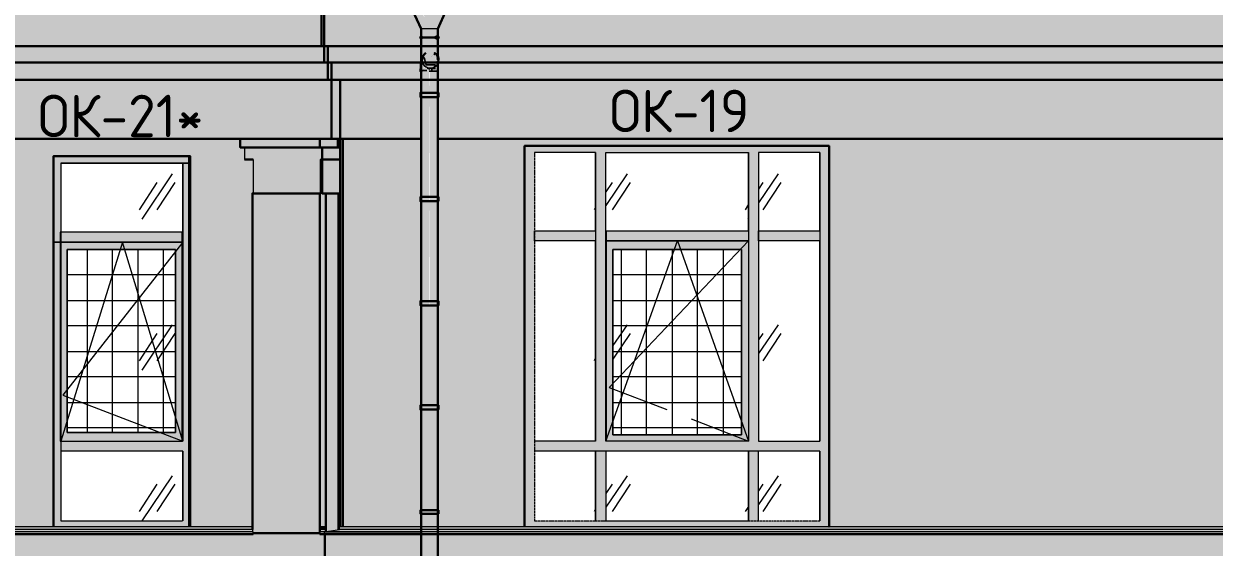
# Model space of a CAD drawing. Header units: millimetres. Extents: x -11345 to 411485, y -9810 to 73012.
# Drawn here: x 125128 to 132146, y 10755 to 13839 of the extents above; entities that cross this region are included whole.
import ezdxf

# ---------------------------------------------------------------- set-up
doc = ezdxf.new("R2010")
doc.units = ezdxf.units.MM
doc.linetypes.add('PDF_IMPORT', pattern=[1, 0.8, -0.2])
for name, color, linetype in [('PDF _Линии', 7, 'Continuous'), ('PDF _Стены внутренние', 7, 'Continuous'), ('PDF _Стены наружные', 7, 'Continuous'), ('PDF _Текст', 7, 'Continuous'), ('PDF _Узлы', 7, 'Continuous')]:
    doc.layers.add(name, color=color, linetype=linetype)
for name, color, linetype, true_color in [('PDF _Обобщенные модели', 7, 'Continuous', 0xb5bcbf), ('PDF _Ограждение', 7, 'Continuous', 0x7f7f7f), ('PDF _Окна', 7, 'Continuous', 0x383e42), ('PDF _Стены штриховка поверхности', 7, 'Continuous', 0xcacbcc)]:
    doc.layers.add(name, color=color, linetype=linetype, true_color=true_color)
doc.styles.add('PDF GOST Common', font='GOST_Common.ttf')

msp = doc.modelspace()

# ---------------------------------------------------------------- hatches: boundary and pattern name
at = {"layer": 'PDF _Линии', "transparency": 33554559}
for points in [[(127483.76365, 13758.10162), (127479.53104, 13766.56684), (127471.06583, 13770.79944), (127462.60062, 13766.56684), (127458.36801, 13758.10162), (127462.60062, 13749.63641), (127471.06583, 13745.4038), (127479.53104, 13749.63641)], [(127483.76365, 13758.10162), (127479.53104, 13766.56684), (127471.06583, 13770.79944), (127462.60062, 13766.56684), (127458.36801, 13758.10162), (127462.60062, 13749.63641), (127471.06583, 13745.4038), (127479.53104, 13749.63641)], [(127572.64838, 13758.10162), (127568.41577, 13766.56684), (127559.95056, 13770.79944), (127551.48535, 13766.56684), (127547.25274, 13758.10162), (127551.48535, 13749.63641), (127559.95056, 13745.4038), (127568.41577, 13749.63641)], [(127581.11359, 13758.10162), (127576.88098, 13766.56684), (127568.41577, 13770.79944), (127559.95056, 13766.56684), (127555.71795, 13758.10162), (127559.95056, 13749.63641), (127568.41577, 13745.4038), (127576.88098, 13749.63641)], [(127581.11359, 13758.10162), (127576.88098, 13766.56684), (127568.41577, 13770.79944), (127559.95056, 13766.56684), (127555.71795, 13758.10162), (127559.95056, 13749.63641), (127568.41577, 13745.4038), (127576.88098, 13749.63641)]]:
    msp.add_hatch(color=256, dxfattribs=at).paths.add_polyline_path(points)
at = {"layer": 'PDF _Обобщенные модели', "transparency": 33554559}
h = msp.add_hatch(color=256, dxfattribs=at)
h.paths.add_polyline_path([(127428.73977, 13940.10368), (127424.50716, 13927.40587), (127424.50716, 13918.94065), (127428.73977, 13910.47544), (127437.20498, 13885.0798), (127445.67019, 13868.14938), (127471.06583, 13808.8929), (127471.06583, 13635.35605), (127475.29844, 13639.58865), (127475.29844, 13635.35605), (127471.06583, 13631.12344), (127471.06583, 13432.19096), (127466.83322, 13432.19096), (127471.06583, 13406.79532), (127471.06583, 12818.46308), (127466.83322, 12818.46308), (127471.06583, 12793.06744), (127471.06583, 12204.7352), (127466.83322, 12204.7352), (127471.06583, 12179.33957), (127471.06583, 11591.00733), (127466.83322, 11591.00733), (127471.06583, 11565.61169), (127471.06583, 10973.04684), (127466.83322, 10973.04684), (127466.83322, 10951.88381), (127471.06583, 10951.88381), (127471.06583, 10359.31897), (127466.83322, 10359.31897), (127471.06583, 10333.92333), (127471.06583, 9745.59109), (127466.83322, 9745.59109), (127466.83322, 9720.19545), (127471.06583, 9720.19545), (127471.06583, 9131.86321), (127466.83322, 9131.86321), (127466.83322, 9106.46757), (127471.06583, 9106.46757), (127471.06583, 8518.13533), (127466.83322, 8518.13533), (127466.83322, 8492.7397), (127471.06583, 8492.7397), (127471.06583, 7904.40746), (127466.83322, 7904.40746), (127471.06583, 7879.01182), (127471.06583, 7290.67958), (127466.83322, 7290.67958), (127471.06583, 7265.28394), (127471.06583, 6676.9517), (127466.83322, 6676.9517), (127471.06583, 6651.55607), (127471.06583, 6058.99122), (127466.83322, 6058.99122), (127471.06583, 6037.82819), (127471.06583, 5445.26334), (127466.83322, 5445.26334), (127471.06583, 5419.86771), (127471.06583, 4831.53547), (127466.83322, 4831.53547), (127466.83322, 4806.13983), (127471.06583, 4806.13983), (127471.06583, 4217.80759), (127466.83322, 4217.80759), (127466.83322, 4192.41195), (127471.06583, 4192.41195), (127471.06583, 3604.07971), (127466.83322, 3604.07971), (127471.06583, 3578.68407), (127471.06583, 2990.35183), (127466.83322, 2990.35183), (127471.06583, 2964.9562), (127471.06583, 2884.53668), (127479.53104, 2884.53668), (127475.29844, 2867.60626), (127479.53104, 2867.60626), (127479.53104, 2863.37365), (127475.29844, 2863.37365), (127475.29844, 2579.78905), (127471.06583, 2579.78905), (127471.06583, 2376.62396), (127466.83322, 2376.62396), (127466.83322, 2351.22832), (127471.06583, 2351.22832), (127471.06583, 1762.89608), (127466.83322, 1762.89608), (127471.06583, 1737.50044), (127471.06583, 1144.9356), (127466.83322, 1144.9356), (127471.06583, 1119.53996), (127471.06583, 531.20772), (127466.83322, 531.20772), (127471.06583, 505.81208), (127471.06583, -82.52016), (127466.83322, -82.52016), (127471.06583, -107.91579), (127471.06583, -696.24804), (127466.83322, -696.24804), (127466.83322, -721.64367), (127471.06583, -721.64367), (127471.06583, -1309.97591), (127466.83322, -1309.97591), (127471.06583, -1335.37155), (127471.06583, -1923.70379), (127466.83322, -1923.70379), (127471.06583, -1949.09943), (127471.06583, -2537.43167), (127466.83322, -2537.43167), (127466.83322, -2562.8273), (127471.06583, -2562.8273), (127471.06583, -2765.99239), (127475.29844, -2774.45761), (127483.76365, -2787.15542), (127496.46147, -2795.62064), (127509.15928, -2799.85324), (127534.55492, -2799.85324), (127543.02013, -2795.62064), (127555.71795, -2787.15542), (127564.18316, -2774.45761), (127568.41577, -2765.99239), (127568.41577, 2579.78905), (127564.18316, 2579.78905), (127564.18316, 2863.37365), (127559.95056, 2863.37365), (127559.95056, 2884.53668), (127568.41577, 2884.53668), (127568.41577, 13605.72781), (127564.18316, 13599.3789), (127564.18316, 13601.4952), (127568.41577, 13609.96041), (127568.41577, 13618.42562), (127566.29947, 13616.30932), (127568.41577, 13622.65823), (127568.41577, 13808.8929), (127593.81141, 13868.14938), (127598.04401, 13872.38199), (127602.27662, 13885.0798), (127610.74183, 13902.01023), (127606.50922, 13902.01023), (127614.97444, 13918.94065), (127614.97444, 13961.26671), (127619.20704, 13973.96453), (127619.20704, 13978.19714), (127614.97444, 13973.96453), (127610.74183, 13961.26671), (127602.27662, 13952.8015), (127585.34619, 13918.94065), (127576.88098, 13910.47544), (127572.64838, 13902.01023), (127568.41577, 13902.01023), (127576.88098, 13910.47544), (127581.11359, 13918.94065), (127593.81141, 13940.10368), (127602.27662, 13952.8015), (127623.43965, 13990.89496), (127627.67225, 13995.12756), (127606.50922, 13995.12756), (127602.27662, 13990.89496), (127585.34619, 13952.8015), (127572.64838, 13940.10368), (127555.71795, 13918.94065), (127526.08971, 13910.47544), (127521.8571, 13906.24283), (127521.8571, 13910.47544), (127492.22886, 13918.94065), (127471.06583, 13944.33629), (127458.36801, 13957.03411), (127441.43759, 13995.12756), (127416.04195, 13995.12756), (127437.20498, 13957.03411), (127420.27456, 13982.42974), (127424.50716, 13969.73193), (127428.73977, 13957.03411)])
h.paths.add_polyline_path([(127483.76365, 13885.0798), (127475.29844, 13897.77762), (127496.46147, 13876.61459)], flags=0)
h.paths.add_polyline_path([(127538.78753, 13652.28647), (127534.55492, 13648.05387), (127530.32231, 13648.05387)], flags=0)
h.paths.add_polyline_path([(127555.71795, 13652.28647), (127547.25274, 13660.75168), (127559.95056, 13652.28647), (127562.06686, 13648.05387), (127559.95056, 13648.05387), (127559.95056, 13652.28647)], flags=0)
h.paths.add_polyline_path([(127551.48535, 13626.89084), (127555.71795, 13635.35605), (127555.71795, 13631.12344)], flags=0)
h.paths.add_polyline_path([(127483.76365, 13650.17017), (127483.76365, 13648.05387), (127482.35278, 13648.05387)], flags=0)
h.paths.add_polyline_path([(127491.17071, 13629.00714), (127492.22886, 13626.89084), (127492.22886, 13625.47997)], flags=0)
h.paths.add_polyline_path([(127564.18316, 13643.82126), (127566.29947, 13637.47235), (127564.18316, 13639.58865)], flags=0)
h.paths.add_polyline_path([(127566.29947, 13590.91368), (127564.18316, 13584.56478), (127559.95056, 13576.09956), (127555.71795, 13571.86696), (127555.71795, 13576.09956), (127559.95056, 13580.33217), (127564.18316, 13588.79738)], flags=0)
h.paths.add_polyline_path([(127483.76365, 13576.09956), (127483.76365, 13580.33217), (127487.99625, 13576.09956), (127487.99625, 13571.86696)], flags=0)
h.paths.add_polyline_path([(127509.15928, 13576.09956), (127513.39189, 13576.09956), (127521.8571, 13571.86696), (127526.08971, 13576.09956), (127530.32231, 13576.09956), (127521.8571, 13571.86696)], flags=0)
h.paths.add_polyline_path([(127496.46147, -2710.96851), (127504.92668, -2706.73591), (127509.15928, -2706.73591)], flags=0)
h.paths.add_polyline_path([(127551.48535, -2702.5033), (127534.55492, -2694.03809), (127521.8571, -2694.03809), (127521.8571, -2698.2707), (127517.6245, -2694.03809), (127517.6245, -2691.92179), (127521.8571, -2689.80548), (127534.55492, -2694.03809), (127538.78753, -2694.03809), (127547.25274, -2698.2707)], flags=0)
h.paths.add_polyline_path([(127517.6245, 13406.79532), (127521.8571, 12818.46308), (127517.6245, 12818.46308), (127521.8571, 12793.06744), (127517.6245, 12793.06744), (127521.8571, 12204.7352), (127517.6245, 12204.7352), (127521.8571, 12179.33957), (127517.6245, 12179.33957), (127517.6245, 12204.7352), (127517.6245, 12793.06744), (127517.6245, 12818.46308)], flags=0)
h.paths.add_polyline_path([(127517.6245, 13559.16914), (127521.8571, 13559.16914), (127517.6245, 13466.05181)], flags=0)
h.paths.add_polyline_path([(127547.25274, 13567.63435), (127543.02013, 13563.40174), (127534.55492, 13560.58001), (127534.55492, 13563.40174), (127538.78753, 13563.40174)], flags=0)
h.paths.add_polyline_path([(127504.92668, 13571.86696), (127509.15928, 13571.86696), (127509.15928, 13563.40174)], flags=0)
h.paths.add_polyline_path([(127492.22886, 13584.56478), (127496.46147, 13580.33217), (127500.69407, 13580.33217), (127500.69407, 13578.21587), (127492.22886, 13580.33217), (127487.99625, 13584.56478)], flags=0)
h.paths.add_polyline_path([(127547.25274, 13584.56478), (127555.71795, 13588.79738), (127547.25274, 13580.33217)], flags=0)
h.paths.add_polyline_path([(127543.02013, 13584.56478), (127547.25274, 13588.79738), (127545.13644, 13585.62293)], flags=0)
for points in [[(127572.64838, 13758.10162), (127572.64838, 13762.33423), (127568.41577, 13762.33423), (127564.18316, 13758.10162), (127568.41577, 13753.86902), (127572.64838, 13753.86902)], [(127471.06583, 13432.19096), (127471.06583, 13436.42356), (127466.83322, 13436.42356), (127462.60062, 13432.19096), (127466.83322, 13427.95835), (127471.06583, 13427.95835)], [(127471.06583, 13406.79532), (127471.06583, 13411.02793), (127466.83322, 13411.02793), (127462.60062, 13406.79532), (127466.83322, 13402.56271), (127471.06583, 13402.56271)], [(127471.06583, 12818.46308), (127471.06583, 12822.69569), (127466.83322, 12822.69569), (127462.60062, 12818.46308), (127466.83322, 12814.23047), (127471.06583, 12814.23047)], [(127471.06583, 12793.06744), (127471.06583, 12797.30005), (127466.83322, 12797.30005), (127462.60062, 12793.06744), (127466.83322, 12788.83484), (127471.06583, 12788.83484)], [(127471.06583, 12204.7352), (127471.06583, 12208.96781), (127466.83322, 12208.96781), (127462.60062, 12204.7352), (127466.83322, 12200.5026), (127471.06583, 12200.5026)], [(127471.06583, 12179.33957), (127471.06583, 12183.57217), (127466.83322, 12183.57217), (127462.60062, 12179.33957), (127466.83322, 12175.10696), (127471.06583, 12175.10696)], [(127471.06583, 11591.00733), (127471.06583, 11595.23993), (127466.83322, 11595.23993), (127462.60062, 11591.00733), (127466.83322, 11586.77472), (127471.06583, 11586.77472)], [(127471.06583, 11565.61169), (127471.06583, 11569.8443), (127466.83322, 11569.8443), (127462.60062, 11565.61169), (127466.83322, 11561.37908), (127471.06583, 11561.37908)], [(127471.06583, 10973.04684), (127471.06583, 10977.27945), (127466.83322, 10977.27945), (127462.60062, 10973.04684), (127466.83322, 10968.81424), (127471.06583, 10968.81424)], [(127471.06583, 10951.88381), (127471.06583, 10956.11642), (127466.83322, 10956.11642), (127462.60062, 10951.88381), (127466.83322, 10947.65121), (127471.06583, 10947.65121)]]:
    msp.add_hatch(color=7, dxfattribs=at).paths.add_polyline_path(points)
at = {"layer": 'PDF _Ограждение', "true_color": 0x373f43, "transparency": 33554559}
for points in [[(119581.48815, 10875.6969), (119581.48815, 10829.13824), (126480.63601, 10829.13824), (126480.63601, 10846.06866), (126476.40341, 10846.06866), (126476.40341, 10875.6969)], [(127568.41577, 10875.6969), (127568.41577, 10829.13824), (135800.83454, 10829.13824), (135800.83454, 10875.6969)]]:
    msp.add_hatch(color=149, dxfattribs=at).paths.add_polyline_path(points)
h = msp.add_hatch(color=149, dxfattribs=at)
h.paths.add_polyline_path([(126908.12923, 10846.70355), (126908.12923, 10858.76648), (126874.26838, 10858.76648), (126874.26838, 10833.37084), (126899.66401, 10833.37084), (126903.89662, 10833.37084), (126899.66401, 10829.13824), (127471.06583, 10829.13824), (127471.06583, 10875.6969), (126988.54874, 10875.6969), (126988.54874, 10858.76648)])
h.paths.add_polyline_path([(126899.66401, 10829.13824), (126899.66401, 10833.37084), (126886.9662, 10829.13824)])
at = {"layer": 'PDF _Ограждение', "transparency": 33554559}
for points in [[(126908.12923, 10875.6969), (126874.26838, 10875.6969), (126874.26838, 10858.76648), (126908.12923, 10858.76648)], [(126988.54874, 10875.6969), (126984.31613, 10875.6969), (126984.31613, 10858.76648), (126988.54874, 10858.76648)]]:
    msp.add_hatch(color=256, dxfattribs=at).paths.add_polyline_path(points)
at = {"layer": 'PDF _Окна', "transparency": 33554687}
h = msp.add_hatch(color=256, dxfattribs=at)
h.paths.add_polyline_path([(126023.51456, 12509.48284), (126023.51456, 11430.1683), (125384.39105, 11430.1683), (125384.39105, 12509.48284)])
h.paths.add_polyline_path([(126103.93408, 10875.6969), (126103.93408, 13059.72162), (125303.97153, 13059.72162), (125303.97153, 10875.6969)], flags=0)
h.paths.add_polyline_path([(126065.84062, 10909.55775), (125346.29759, 10909.55775), (125346.29759, 11320.12054), (126065.84062, 11320.12054)], flags=0)
h.paths.add_polyline_path([(126061.60802, 11379.37702), (126061.60802, 12611.06538), (125346.29759, 12611.06538), (125346.29759, 13017.39556), (126065.84062, 13017.39556), (126065.84062, 11379.37702)], flags=0)
h = msp.add_hatch(color=256, dxfattribs=at)
h.paths.add_polyline_path([(128563.07819, 12619.5306), (128563.07819, 11379.37702), (128558.84558, 11379.37702), (128558.84558, 13080.88466), (129401.13419, 13080.88466), (129401.13419, 12619.5306)])
h.paths.add_polyline_path([(128499.5891, 10909.55775), (128139.81759, 10909.55775), (128139.81759, 11320.12054), (128499.5891, 11320.12054)], flags=0)
h.paths.add_polyline_path([(128558.84558, 10909.55775), (128558.84558, 11320.12054), (129401.13419, 11320.12054), (129401.13419, 10909.55775)], flags=0)
h.paths.add_polyline_path([(129875.18607, 10875.6969), (129875.18607, 13118.97811), (128080.5611, 13118.97811), (128080.5611, 13080.88466), (128084.79371, 11379.37702), (128084.79371, 10875.6969)], flags=0)
h.paths.add_polyline_path([(128499.5891, 12560.27411), (128499.5891, 11379.37702), (128139.81759, 11379.37702), (128139.81759, 12560.27411)], flags=0)
h.paths.add_polyline_path([(129820.16219, 12560.27411), (129820.16219, 11379.37702), (129460.39067, 11379.37702), (129460.39067, 12560.27411)], flags=0)
h.paths.add_polyline_path([(129460.39067, 10909.55775), (129460.39067, 11320.12054), (129820.16219, 11320.12054), (129820.16219, 10909.55775)], flags=0)
h.paths.add_polyline_path([(128499.5891, 12619.5306), (128139.81759, 12619.5306), (128139.81759, 13080.88466), (128499.5891, 13080.88466)], flags=0)
h.paths.add_polyline_path([(128601.17165, 11417.47048), (128601.17165, 12509.48284), (129358.80813, 12509.48284), (129358.80813, 11417.47048)], flags=0)
h.paths.add_polyline_path([(129820.16219, 12619.5306), (129460.39067, 12619.5306), (129460.39067, 13080.88466), (129820.16219, 13080.88466)], flags=0)
at = {"layer": 'PDF _Стены наружные', "true_color": 0xe2e2e2, "transparency": 33554687}
for points in [[(126980.08353, 13161.30417), (126975.85092, 13161.30417), (126975.85092, 13110.5129), (126980.08353, 13110.5129)], [(126992.78135, 13110.5129), (126988.54874, 13110.5129), (126988.54874, 12839.62611), (126992.78135, 12839.62611)]]:
    msp.add_hatch(color=254, dxfattribs=at).paths.add_polyline_path(points)
at = {"layer": 'PDF _Стены штриховка поверхности', "true_color": 0xfbfbf4, "transparency": 33554687}
h = msp.add_hatch(color=7, dxfattribs=at)
h.paths.add_polyline_path([(126891.1988, 2893.00189), (126988.54874, 2909.93232), (126992.78135, 9402.75), (126992.78135, 2926.86274), (127471.06583, 2926.86274), (127471.06583, 10829.13824), (126874.26838, 10829.13824), (126874.26838, 10875.6969), (126908.12923, 10875.6969), (126908.12923, 10846.06866), (126980.08353, 10858.76648), (126980.08353, 12839.62611), (126984.31613, 12839.62611), (126984.31613, 10875.6969), (127471.06583, 10875.6969), (127471.06583, 13554.93653), (127466.83322, 13563.40174), (127471.06583, 13601.4952), (127471.06583, 13808.8929), (127424.50716, 13910.47544), (119644.97725, 13910.47544), (119636.51203, 13885.0798), (119628.04682, 13872.38199), (119628.04682, 13863.91677), (119577.25555, 13758.10162), (119577.25555, 13707.31035), (119581.48815, 13707.31035), (119581.48815, 10875.6969), (119759.25761, 10875.6969), (119759.25761, 13059.72162), (120563.45276, 13059.72162), (120563.45276, 10875.6969), (121570.813, 10875.6969), (121570.813, 13059.72162), (122379.24075, 13059.72162), (122379.24075, 10875.6969), (123420.46184, 10875.6969), (123420.46184, 13059.72162), (124228.8896, 13059.72162), (124228.8896, 10875.6969), (125303.97153, 10875.6969), (125303.97153, 13059.72162), (126108.16668, 13059.72162), (126108.16668, 10875.6969), (126476.40341, 10875.6969), (126476.40341, 10846.06866), (126480.63601, 10846.06866), (126480.63601, 10829.13824), (119581.48815, 10829.13824), (119581.48815, 2926.86274), (119776.18803, 2926.86274), (119776.18803, 5127.81789), (119729.62937, 5127.81789), (119729.62937, 10029.17569), (120554.98755, 10029.17569), (120554.98755, 5127.81789), (120576.15058, 5127.81789), (120576.15058, 2926.86274), (121579.27821, 2926.86274), (121579.27821, 5127.81789), (121575.0456, 5127.81789), (121575.0456, 10029.17569), (122370.77554, 10029.17569), (122370.77554, 9161.49145), (122375.00815, 9161.49145), (122375.00815, 5127.81789), (122379.24075, 5127.81789), (122379.24075, 2926.86274), (123428.92705, 2926.86274), (123428.92705, 5127.81789), (123433.15966, 5127.81789), (123433.15966, 10029.17569), (124250.05263, 10029.17569), (124250.05263, 5127.81789), (124228.8896, 5127.81789), (124228.8896, 2926.86274), (125265.87808, 2926.86274), (125265.87808, 5127.81789), (125261.64547, 5132.05049), (125261.64547, 10029.17569), (126078.53844, 10029.17569), (126078.53844, 5127.81789), (126065.84062, 5127.81789), (126065.84062, 2926.86274), (126429.84474, 2926.86274), (126429.84474, 2893.00189)])
h.paths.add_polyline_path([(126988.54874, 12839.62611), (126988.54874, 13110.5129), (126992.78135, 13110.5129), (126992.78135, 12839.62611)], flags=0)
h.paths.add_polyline_path([(126975.85092, 13110.5129), (126975.85092, 13161.30417), (126980.08353, 13161.30417), (126980.08353, 13110.5129)], flags=0)
msp.add_hatch(color=7, dxfattribs=at).paths.add_polyline_path([(127568.41577, 13808.8929), (127568.41577, 10875.6969), (128080.5611, 10875.6969), (128080.5611, 13118.97811), (129875.18607, 13118.97811), (129875.18607, 10875.6969), (132816.84727, 10875.6969), (132816.84727, 13148.60635), (133621.04242, 13148.60635), (133621.04242, 10875.6969), (134666.49611, 10875.6969), (134666.49611, 13148.60635), (135470.69126, 13148.60635), (135470.69126, 10875.6969), (135800.83454, 10875.6969), (135800.83454, 13626.89084), (135805.06714, 13686.14732), (135805.06714, 13830.05593), (135771.20629, 13902.01023), (135766.97369, 13910.47544), (127614.97444, 13910.47544), (127610.74183, 13902.01023), (127576.88098, 13830.05593)])
h = msp.add_hatch(color=7, dxfattribs=at)
h.paths.add_polyline_path([(133599.87939, 6918.21025), (132778.75382, 6918.21025), (132778.75382, 9169.95667), (133599.87939, 9169.95667)])
h.paths.add_polyline_path([(134645.33308, 6918.21025), (134645.33308, 9169.95667), (135457.99345, 9169.95667), (135453.76084, 6918.21025)], flags=0)
h.paths.add_polyline_path([(131750.23055, 6918.21025), (130950.268, 6918.21025), (130950.268, 9178.42188), (131750.23055, 9178.42188)], flags=0)
h.paths.add_polyline_path([(135800.83454, 2926.86274), (135800.83454, 10829.13824), (127568.41577, 10829.13824), (127568.41577, 2926.86274), (128173.67843, 2926.86274), (128173.67843, 5140.51571), (129887.88388, 5140.51571), (129887.88388, 2926.86274), (130954.50061, 2926.86274), (130954.50061, 5140.51571), (131754.46315, 5140.51571), (131754.46315, 2926.86274), (132808.38206, 2926.86274), (132808.38206, 5140.51571), (133608.3446, 5140.51571), (133608.3446, 2926.86274), (134653.7983, 2926.86274), (134653.7983, 5140.51571), (135453.76084, 5140.51571), (135453.76084, 2926.86274)], flags=0)
h.paths.add_polyline_path([(129887.88388, 6918.21025), (128097.49153, 6918.21025), (128097.49153, 9178.42188), (129887.88388, 9178.42188)], flags=0)

# ---------------------------------------------------------------- linework, layer by layer
at = {"layer": 'PDF _Линии', "lineweight": 30}
for points in [[(127441.43759, 13995.12756), (127416.04195, 13995.12756), (127424.50716, 13965.49932), (127428.73977, 13940.10368), (127424.50716, 13923.17326), (127420.27456, 13918.94065), (127471.06583, 13808.8929), (127471.06583, 13758.10162), (127479.53104, 13758.10162), (127483.76365, 13758.10162), (127496.46147, 13758.10162), (127500.69407, 13758.10162), (127521.8571, 13758.10162), (127538.78753, 13758.10162), (127543.02013, 13758.10162), (127559.95056, 13758.10162), (127568.41577, 13758.10162), (127568.41577, 13808.8929), (127619.20704, 13918.94065), (127614.97444, 13927.40587), (127614.97444, 13944.33629), (127614.97444, 13969.73193), (127627.67225, 13995.12756), (127606.50922, 13995.12756)], [(119585.72076, 13940.10368), (119636.51203, 13940.10368), (119628.04682, 13914.70805), (119623.81421, 13889.31241), (119628.04682, 13872.38199), (119628.04682, 13868.14938), (119581.48815, 13758.10162), (119581.48815, 13707.31035), (119577.25555, 13707.31035), (126899.66401, 13707.31035), (126899.66401, 13609.96041)], [(126882.73359, 13707.31035), (126882.73359, 13910.47544)], [(126899.66401, 13910.47544), (126899.66401, 13707.31035)], [(127471.06583, -2550.12948), (127471.06583, 13419.49314), (127471.06583, 13466.05181), (127471.06583, 13474.51702), (127471.06583, 13478.74962), (127471.06583, 13482.98223), (127471.06583, 13491.44744), (127471.06583, 13495.68005), (127471.06583, 13504.14526), (127471.06583, 13508.37787), (127471.06583, 13512.61047), (127471.06583, 13521.07568), (127471.06583, 13525.30829), (127471.06583, 13529.5409), (127471.06583, 13533.7735), (127471.06583, 13542.23871), (127471.06583, 13546.47132), (127471.06583, 13550.70393), (127471.06583, 13554.93653), (127471.06583, 13559.16914), (127471.06583, 13563.40174), (127471.06583, 13567.63435), (127471.06583, 13571.86696), (127471.06583, 13576.09956), (127471.06583, 13580.33217), (127471.06583, 13584.56478), (127471.06583, 13588.79738), (127471.06583, 13593.02999), (127471.06583, 13597.26259), (127471.06583, 13601.4952), (127471.06583, 13605.72781), (127471.06583, 13609.96041), (127471.06583, 13622.65823), (127466.83322, 13559.16914), (127471.06583, 13571.86696), (127471.06583, 13576.09956), (127471.06583, 13580.33217), (127471.06583, 13584.56478), (127471.06583, 13588.79738), (127471.06583, 13593.02999), (127471.06583, 13597.26259), (127471.06583, 13601.4952), (127471.06583, 13605.72781), (127471.06583, 13609.96041), (127471.06583, 13614.19302), (127471.06583, 13618.42562), (127471.06583, 13622.65823), (127471.06583, 13626.89084), (127471.06583, 13631.12344), (127471.06583, 13639.58865), (127471.06583, 13643.82126), (127471.06583, 13648.05387), (127471.06583, 13652.28647), (127471.06583, 13660.75168), (127471.06583, 13664.98429), (127471.06583, 13669.2169), (127471.06583, 13677.68211), (127471.06583, 13681.91471), (127471.06583, 13690.37993), (127471.06583, 13694.61253), (127471.06583, 13698.84514), (127471.06583, 13707.31035), (127471.06583, 13711.54296), (127471.06583, 13715.77556), (127471.06583, 13758.10162)], [(127568.41577, 13626.89084), (127568.41577, 13631.12344), (127568.41577, 13639.58865), (127568.41577, 13643.82126), (127568.41577, 13648.05387), (127568.41577, 13652.28647), (127568.41577, 13660.75168), (127568.41577, 13664.98429), (127568.41577, 13669.2169), (127568.41577, 13677.68211), (127568.41577, 13681.91471), (127568.41577, 13686.14732), (127568.41577, 13694.61253), (127568.41577, 13698.84514), (127568.41577, 13707.31035), (127568.41577, 13711.54296), (127568.41577, 13715.77556), (127568.41577, 13758.10162)], [(126920.82704, 13707.31035), (126920.82704, 13609.96041)], [(127568.41577, 13554.93653), (127568.41577, 13618.42562), (127568.41577, 13605.72781), (127568.41577, 13601.4952), (127568.41577, 13597.26259), (127568.41577, 13593.02999), (127568.41577, 13588.79738), (127568.41577, 13584.56478), (127568.41577, 13580.33217), (127568.41577, 13576.09956), (127568.41577, 13571.86696), (127568.41577, 13567.63435), (127568.41577, 13563.40174), (127568.41577, 13559.16914), (127568.41577, 13554.93653), (127568.41577, 13550.70393), (127568.41577, 13546.47132), (127568.41577, 13542.23871), (127568.41577, 13533.7735), (127568.41577, 13529.5409), (127568.41577, 13525.30829), (127568.41577, 13521.07568), (127568.41577, 13512.61047), (127568.41577, 13508.37787), (127568.41577, 13504.14526), (127568.41577, 13495.68005), (127568.41577, 13491.44744), (127568.41577, 13482.98223), (127568.41577, 13478.74962), (127568.41577, 13474.51702), (127568.41577, 13466.05181), (127568.41577, 13419.49314), (127568.41577, -2550.12948)], [(119581.48815, 13609.96041), (126920.82704, 13609.96041), (126920.82704, 13508.37787)], [(127471.06583, 13161.30417), (126992.78135, 13161.30417), (126941.99007, 13161.30417), (126941.99007, 13508.37787), (119581.48815, 13508.37787), (119581.48815, 13516.84308), (119581.48815, 13521.07568), (119581.48815, 13525.30829), (119581.48815, 13529.5409), (119581.48815, 13533.7735), (119581.48815, 13538.00611), (119581.48815, 13542.23871), (119581.48815, 13546.47132), (119581.48815, 13550.70393)], [(126941.99007, 13609.96041), (126941.99007, 13508.37787)], [(127568.41577, 13563.40174), (127568.41577, 13571.86696), (127568.41577, 13576.09956), (127568.41577, 13580.33217), (127568.41577, 13584.56478), (127568.41577, 13588.79738), (127568.41577, 13593.02999), (127568.41577, 13597.26259), (127568.41577, 13601.4952)], [(126992.78135, 10875.6969), (126992.78135, 13161.30417), (126992.78135, 13508.37787)], [(126941.99007, 13161.30417), (126404.44911, 13161.30417), (126404.44911, 13110.5129), (126975.85092, 13110.5129), (126992.78135, 13110.5129)], [(126874.26838, 13110.5129), (126874.26838, 13161.30417)], [(126980.08353, 13110.5129), (126980.08353, 13161.30417)], [(127009.71177, 13161.30417), (127009.71177, 10875.6969)], [(126108.16668, 10875.6969), (126108.16668, 13059.72162), (125303.97153, 13059.72162), (125303.97153, 10875.6969)], [(126103.93408, 10875.6969), (126103.93408, 13059.72162)], [(126908.12923, 12839.62611), (126886.9662, 12839.62611), (126886.9662, 13038.55859), (126886.9662, 13110.5129)], [(129875.18607, 13118.97811), (129875.18607, 10875.6969), (129875.18607, 13118.97811), (128080.5611, 13118.97811), (128080.5611, 10875.6969)], [(126429.84474, 13038.55859), (126480.63601, 13038.55859)], [(126988.54874, 13038.55859), (126878.50098, 13038.55859), (126878.50098, 12839.62611), (126480.63601, 12839.62611), (126476.40341, 12839.62611), (126476.40341, 10858.76648)], [(126874.26838, 10846.06866), (126874.26838, 12839.62611)], [(126908.12923, 10846.06866), (126908.12923, 12839.62611), (126980.08353, 12839.62611), (126992.78135, 12839.62611)], [(126984.31613, 10858.76648), (126984.31613, 12839.62611)], [(126874.26838, 10837.60345), (126480.63601, 10837.60345)], [(126941.99007, 10029.17569), (126941.99007, 10680.99703), (126903.89662, 10680.99703), (126903.89662, 10829.13824)]]:
    msp.add_lwpolyline(points, dxfattribs=at)
at = {"layer": 'PDF _Линии', "lineweight": 30, "ltscale": 158.913868}
for points in [[(126899.66401, 13707.31035), (162669.41774, 13707.31035), (162669.41774, 13910.47544)], [(126920.82704, 13609.96041), (162648.25471, 13609.96041), (162648.25471, 13707.31035)], [(126941.99007, 13508.37787), (162627.09168, 13508.37787), (162627.09168, 13609.96041)], [(127568.41577, 13161.30417), (162593.23083, 13161.30417), (162593.23083, 13508.37787)]]:
    msp.add_lwpolyline(points, dxfattribs=at)
at = {"layer": 'PDF _Линии', "lineweight": 30}
for points in [[(127499.16677, 13667.06398, 0.2530360078), (127476.13538, 13626.89406, -0.2530360078)], [(127573.46056, 13624.46774, 0.2670067647), (127550.32577, 13667.12789, -0.2670067647)], [(127471.90277, 13563.40282, 0.0312426951), (127472.13084, 13557.33005, -0.0312426951)]]:
    msp.add_lwpolyline(points, format="xyb", close=True, dxfattribs=at)
for points in [[(127572.64838, 13406.79532), (127572.64838, 13432.19096), (127517.6245, 13432.19096), (127466.83322, 13432.19096), (127466.83322, 13406.79532), (127517.6245, 13406.79532)], [(127572.64838, 12793.06744), (127572.64838, 12818.46308), (127517.6245, 12818.46308), (127466.83322, 12818.46308), (127466.83322, 12793.06744), (127517.6245, 12793.06744)], [(127572.64838, 12179.33957), (127572.64838, 12204.7352), (127517.6245, 12204.7352), (127466.83322, 12204.7352), (127466.83322, 12179.33957), (127517.6245, 12179.33957)], [(127572.64838, 11565.61169), (127572.64838, 11591.00733), (127517.6245, 11591.00733), (127466.83322, 11591.00733), (127466.83322, 11565.61169), (127517.6245, 11565.61169)], [(127572.64838, 10951.88381), (127572.64838, 10973.04684), (127517.6245, 10973.04684), (127466.83322, 10973.04684), (127466.83322, 10951.88381), (127517.6245, 10951.88381)]]:
    msp.add_lwpolyline(points, close=True, dxfattribs=at)
at = {"layer": 'PDF _Линии', "lineweight": 30, "ltscale": 68.238986}
msp.add_lwpolyline([(118552.96488, 13161.30417), (126404.44911, 13161.30417)], dxfattribs=at)
at = {"layer": 'PDF _Линии', "lineweight": 9, "ltscale": 3.146543}
msp.add_lwpolyline([(126065.84062, 12551.8089), (125358.99541, 11650.26381), (126065.84062, 11379.37702), (125710.30171, 12551.8089), (125346.29759, 11379.37702)], dxfattribs=at)
at = {"layer": 'PDF _Линии', "lineweight": 9}
for points in [[(126023.51456, 12509.48284), (125384.39105, 12509.48284), (125384.39105, 11430.1683), (126023.51456, 11430.1683)], [(129358.80813, 12509.48284), (128601.17165, 12509.48284), (128601.17165, 11417.47048), (129358.80813, 11417.47048)]]:
    msp.add_lwpolyline(points, close=True, dxfattribs=at)
at = {"layer": 'PDF _Линии', "lineweight": 9, "ltscale": 3.280379}
msp.add_lwpolyline([(128558.84558, 11379.37702), (128982.10619, 12560.27411), (129401.13419, 11379.37702)], dxfattribs=at)
at = {"layer": 'PDF _Линии', "lineweight": 9, "ltscale": 2.995709}
msp.add_lwpolyline([(129401.13419, 12560.27411), (128580.00862, 11696.82248)], dxfattribs=at)
at = {"layer": 'PDF _Линии', "lineweight": 9}
for points in [[(128580.00862, 11696.82248), (128918.6171, 11565.61169)], [(129062.5257, 11510.58781), (129401.13419, 11379.37702)]]:
    msp.add_lwpolyline(points, dxfattribs=at)
at = {"layer": 'PDF _Обобщенные модели', "color": 7, "lineweight": 18}
for points in [[(127568.41577, 13808.8929), (127521.8571, 13808.8929), (127471.06583, 13808.8929)], [(127568.41577, 13406.79532), (127572.64838, 13406.79532)], [(127568.41577, 12793.06744), (127572.64838, 12793.06744)], [(127568.41577, 12179.33957), (127572.64838, 12179.33957)], [(127568.41577, 11565.61169), (127572.64838, 11565.61169)], [(127568.41577, 10951.88381), (127572.64838, 10951.88381)]]:
    msp.add_lwpolyline(points, dxfattribs=at)
at = {"layer": 'PDF _Обобщенные модели', "lineweight": 0}
for points in [[(127475.29844, 13639.58865), (127475.29844, 13639.58865), (127475.29844, 13639.58865)], [(127475.29844, 13635.35605), (127475.29844, 13635.35605), (127475.29844, 13635.35605)], [(127483.76365, 13652.28647), (127483.76365, 13652.28647), (127483.76365, 13652.28647)], [(127487.99625, 13639.58865), (127487.99625, 13639.58865), (127487.99625, 13639.58865)], [(127492.22886, 13660.75168), (127492.22886, 13660.75168), (127492.22886, 13660.75168)], [(127530.32231, 13648.05387), (127530.32231, 13648.05387), (127530.32231, 13648.05387)], [(127538.78753, 13652.28647), (127538.78753, 13652.28647), (127538.78753, 13652.28647)], [(127547.25274, 13660.75168), (127547.25274, 13660.75168), (127547.25274, 13660.75168)], [(127547.25274, 13660.75168), (127547.25274, 13660.75168), (127547.25274, 13660.75168)], [(127564.18316, 13635.35605), (127564.18316, 13635.35605), (127564.18316, 13635.35605)], [(127471.06583, 13593.02999), (127471.06583, 13593.02999), (127471.06583, 13593.02999)], [(127471.06583, 13576.09956), (127471.06583, 13576.09956), (127471.06583, 13576.09956)], [(127509.15928, 13576.09956), (127509.15928, 13576.09956), (127509.15928, 13576.09956)], [(127521.8571, 13571.86696), (127521.8571, 13571.86696), (127521.8571, 13571.86696)], [(127534.55492, 13576.09956), (127534.55492, 13576.09956), (127534.55492, 13576.09956)], [(127534.55492, 13576.09956), (127534.55492, 13576.09956), (127534.55492, 13576.09956)], [(127547.25274, 13584.56478), (127547.25274, 13584.56478), (127547.25274, 13584.56478)], [(127551.48535, 13588.79738), (127551.48535, 13588.79738), (127551.48535, 13588.79738)], [(127555.71795, 13576.09956), (127555.71795, 13576.09956), (127555.71795, 13576.09956)], [(127568.41577, 13605.72781), (127568.41577, 13609.96041), (127568.41577, 13605.72781)]]:
    msp.add_lwpolyline(points, close=True, dxfattribs=at)
for points in [[(127475.29844, 13639.58865), (127475.29844, 13639.58865), (127475.29844, 13639.58865)], [(127475.29844, 13639.58865), (127475.29844, 13639.58865), (127475.29844, 13639.58865)], [(127475.29844, 13639.58865), (127475.29844, 13639.58865), (127475.29844, 13639.58865)], [(127475.29844, 13639.58865), (127475.29844, 13639.58865), (127475.29844, 13639.58865)], [(127475.29844, 13639.58865), (127475.29844, 13639.58865), (127475.29844, 13639.58865)], [(127475.29844, 13639.58865), (127475.29844, 13639.58865), (127475.29844, 13639.58865)], [(127475.29844, 13639.58865), (127475.29844, 13639.58865), (127475.29844, 13639.58865)], [(127475.29844, 13639.58865), (127475.29844, 13639.58865), (127475.29844, 13639.58865)], [(127479.53104, 13643.82126), (127483.76365, 13652.28647), (127479.53104, 13643.82126)], [(127483.76365, 13656.51908), (127483.76365, 13656.51908), (127483.76365, 13656.51908)], [(127483.76365, 13656.51908), (127483.76365, 13656.51908), (127483.76365, 13656.51908)], [(127500.69407, 13597.26259), (127487.99625, 13639.58865), (127500.69407, 13597.26259)], [(127496.46147, 13660.75168), (127496.46147, 13660.75168), (127496.46147, 13660.75168)], [(127496.46147, 13660.75168), (127496.46147, 13660.75168), (127496.46147, 13660.75168)], [(127551.48535, 13656.51908), (127547.25274, 13660.75168), (127551.48535, 13656.51908)], [(127547.25274, 13660.75168), (127547.25274, 13660.75168), (127547.25274, 13660.75168)], [(127547.25274, 13660.75168), (127547.25274, 13660.75168), (127547.25274, 13660.75168)], [(127568.41577, 13635.35605), (127564.18316, 13639.58865), (127568.41577, 13635.35605)], [(127568.41577, 13635.35605), (127564.18316, 13635.35605), (127568.41577, 13635.35605)], [(127568.41577, 13626.89084), (127568.41577, 13626.89084), (127568.41577, 13626.89084)], [(127568.41577, 13614.19302), (127568.41577, 13618.42562), (127568.41577, 13614.19302)], [(127471.06583, 13597.26259), (127471.06583, 13597.26259), (127471.06583, 13597.26259)], [(127471.06583, 13597.26259), (127471.06583, 13597.26259), (127471.06583, 13597.26259)], [(127471.06583, 13597.26259), (127471.06583, 13597.26259), (127471.06583, 13597.26259)], [(127475.29844, 13588.79738), (127471.06583, 13593.02999), (127475.29844, 13588.79738)], [(127471.06583, 13571.86696), (127471.06583, 13571.86696), (127471.06583, 13571.86696)], [(127504.92668, 13563.40174), (127471.06583, 13563.40174), (127504.92668, 13563.40174)], [(127483.76365, 13576.09956), (127483.76365, 13576.09956), (127483.76365, 13576.09956)], [(127483.76365, 13571.86696), (127483.76365, 13571.86696), (127483.76365, 13571.86696)], [(127483.76365, 13571.86696), (127483.76365, 13571.86696), (127483.76365, 13571.86696)], [(127483.76365, 13571.86696), (127483.76365, 13571.86696), (127483.76365, 13571.86696)], [(127555.71795, 13597.26259), (127500.69407, 13597.26259), (127555.71795, 13597.26259)], [(127521.8571, 13571.86696), (127509.15928, 13576.09956), (127521.8571, 13571.86696)], [(127521.8571, 13559.16914), (127517.6245, 13559.16914), (127521.8571, 13559.16914)], [(127568.41577, 13559.16914), (127521.8571, 13559.16914), (127568.41577, 13559.16914)], [(127521.8571, 13559.16914), (127521.8571, 13559.16914), (127521.8571, 13559.16914)], [(127534.55492, 13563.40174), (127534.55492, 13576.09956), (127534.55492, 13563.40174)], [(127555.71795, 13576.09956), (127534.55492, 13576.09956), (127555.71795, 13576.09956)], [(127555.71795, 13576.09956), (127543.02013, 13576.09956), (127555.71795, 13576.09956)], [(127547.25274, 13584.56478), (127551.48535, 13588.79738), (127547.25274, 13584.56478)], [(127549.36904, 13559.16914), (127568.41577, 13559.16914), (127568.41577, 13559.16914), (127568.41577, 13559.16914)], [(127555.71795, 13576.09956), (127555.71795, 13576.09956), (127555.71795, 13576.09956)], [(127555.71795, 13576.09956), (127555.71795, 13576.09956), (127555.71795, 13576.09956)], [(127555.71795, 13576.09956), (127555.71795, 13576.09956), (127555.71795, 13576.09956)], [(127555.71795, 13576.09956), (127555.71795, 13576.09956), (127555.71795, 13576.09956)], [(127568.41577, 13593.02999), (127559.95056, 13593.02999), (127568.41577, 13593.02999)], [(127568.41577, 13593.02999), (127568.41577, 13605.72781), (127568.41577, 13593.02999)], [(127568.41577, 13597.26259), (127568.41577, 13597.26259), (127568.41577, 13597.26259)]]:
    msp.add_lwpolyline(points, dxfattribs=at)
at = {"layer": 'PDF _Обобщенные модели', "color": 7, "lineweight": 18}
msp.add_lwpolyline([(127524.85896, 13577.00308, -0.4219002481), (127476.13538, 13626.89406, 0.4219002481), (127524.85896, 13577.00308, 0.4065679412), (127573.46056, 13624.46774, -0.4065679412), (127524.85896, 13577.00308)], format="xyb", dxfattribs=at)
at = {"layer": 'PDF _Ограждение', "color": 7, "lineweight": 9}
for points in [[(126476.40341, 10875.6969), (119581.48815, 10875.6969)], [(126476.40341, 10858.76648), (119581.48815, 10858.76648)], [(126480.63601, 10829.13824), (119581.48815, 10829.13824), (126480.63601, 10829.13824), (126480.63601, 10833.37084), (126480.63601, 10846.06866), (119581.48815, 10846.06866)], [(126480.63601, 10833.37084), (119581.48815, 10833.37084)], [(126908.12923, 10875.6969), (126874.26838, 10875.6969)], [(126908.12923, 10858.76648), (126874.26838, 10858.76648)], [(126899.66401, 10846.06866), (126874.26838, 10846.06866), (126874.26838, 10833.37084), (126874.26838, 10829.13824), (126899.66401, 10829.13824), (126874.26838, 10829.13824)], [(126903.89662, 10833.37084), (126874.26838, 10833.37084)], [(126899.66401, 10829.13824), (126903.89662, 10833.37084), (126899.66401, 10846.06866), (126988.54874, 10858.76648), (126988.54874, 10875.6969), (126984.31613, 10875.6969)], [(126988.54874, 10858.76648), (126984.31613, 10858.76648)]]:
    msp.add_lwpolyline(points, dxfattribs=at)
at = {"layer": 'PDF _Ограждение', "color": 149, "lineweight": 0, "true_color": 0x373f43}
for points in [[(126899.66401, 10829.13824), (126874.26838, 10829.13824), (126899.66401, 10829.13824)], [(126984.31613, 10858.76648), (126984.31613, 10858.76648), (126984.31613, 10858.76648)]]:
    msp.add_lwpolyline(points, close=True, dxfattribs=at)
at = {"layer": 'PDF _Ограждение', "color": 7, "lineweight": 9, "ltscale": 158.913868}
for points in [[(162233.45931, 10846.06866), (126899.66401, 10846.06866)], [(162660.95252, 10829.13824), (126899.66401, 10829.13824), (162233.45931, 10829.13824)], [(162233.45931, 10833.37084), (126903.89662, 10833.37084)], [(162233.45931, 10875.6969), (126988.54874, 10875.6969)], [(162660.95252, 10846.06866), (162567.83519, 10858.76648), (126988.54874, 10858.76648)]]:
    msp.add_lwpolyline(points, dxfattribs=at)
at = {"layer": 'PDF _Ограждение', "color": 149, "lineweight": 0, "true_color": 0x373f43}
msp.add_lwpolyline([(127471.06583, 10846.06866), (126903.89662, 10846.06866), (127471.06583, 10846.06866)], dxfattribs=at)
at = {"layer": 'PDF _Окна', "color": 7, "lineweight": 9}
for points in [[(128499.5891, 12560.27411), (128139.81759, 12560.27411), (128139.81759, 12619.5306), (128499.5891, 12619.5306), (128499.5891, 13080.88466), (128499.5891, 11379.37702)], [(129820.16219, 12560.27411), (129460.39067, 12560.27411), (129460.39067, 12619.5306), (129820.16219, 12619.5306), (129820.16219, 13080.88466), (129820.16219, 11379.37702)], [(126065.84062, 13017.39556), (126065.84062, 11379.37702)], [(126061.60802, 12611.06538), (125342.06499, 12611.06538), (125342.06499, 12551.8089), (126061.60802, 12551.8089)], [(126061.60802, 11379.37702), (126061.60802, 12551.8089), (125342.06499, 12551.8089), (125342.06499, 11379.37702)], [(126023.51456, 11430.1683), (125384.39105, 11430.1683), (125384.39105, 12509.48284), (126023.51456, 12509.48284)], [(128563.07819, 12560.27411), (128558.84558, 12560.27411)], [(128601.17165, 12509.48284), (129358.80813, 12509.48284), (129358.80813, 11417.47048), (128601.17165, 11417.47048)], [(128499.5891, 11320.12054), (128499.5891, 10909.55775)], [(129401.13419, 11320.12054), (129401.13419, 10909.55775)], [(129820.16219, 11320.12054), (129820.16219, 10909.55775)]]:
    msp.add_lwpolyline(points, close=True, dxfattribs=at)
for points in [[(128499.5891, 13080.88466), (128139.81759, 13080.88466)], [(128563.07819, 11379.37702), (128563.07819, 12560.27411), (129401.13419, 12560.27411), (128563.07819, 12560.27411), (128563.07819, 12619.5306), (129401.13419, 12619.5306), (129401.13419, 13080.88466), (129401.13419, 11379.37702), (128558.84558, 11379.37702), (128558.84558, 13080.88466), (129401.13419, 13080.88466)], [(129820.16219, 13080.88466), (129460.39067, 13080.88466), (129460.39067, 11379.37702), (129820.16219, 11379.37702)], [(126002.35153, 12953.90647), (125824.58208, 12687.25229)], [(128685.82377, 12953.90647), (128558.84558, 12767.67181)], [(129574.67104, 12953.90647), (129460.39067, 12784.60223)], [(125913.4668, 12903.1152), (125807.65165, 12742.27617)], [(126019.28196, 12903.1152), (125913.4668, 12742.27617)], [(128596.93904, 12903.1152), (128558.84558, 12848.09132)], [(128702.75419, 12903.1152), (128596.93904, 12742.27617)], [(129485.78631, 12903.1152), (129460.39067, 12865.02175)], [(129591.60146, 12903.1152), (129485.78631, 12742.27617)], [(129401.13419, 12776.13702), (129379.97116, 12742.27617)], [(128499.5891, 12759.2066), (128491.12389, 12742.27617)], [(129401.13419, 12695.7175), (129396.90158, 12687.25229)], [(125342.06499, 12611.06538), (125342.06499, 12611.06538)], [(128139.81759, 12560.27411), (128139.81759, 12619.5306)], [(128139.81759, 12619.5306), (128139.81759, 12619.5306)], [(128558.84558, 11379.37702), (128558.84558, 12560.27411), (128558.84558, 12619.5306), (128563.07819, 12619.5306)], [(129460.39067, 12560.27411), (129460.39067, 12619.5306)], [(129460.39067, 12619.5306), (129460.39067, 12619.5306)], [(125342.06499, 12551.8089), (125342.06499, 12551.8089)], [(128139.81759, 12560.27411), (128139.81759, 12560.27411)], [(129358.80813, 11417.47048), (129358.80813, 12509.48284)], [(129460.39067, 12560.27411), (129460.39067, 12560.27411)], [(125913.4668, 12014.26793), (125807.65165, 11853.4289)], [(126002.35153, 12065.0592), (125824.58208, 11798.40502)], [(126019.28196, 12014.26793), (125913.4668, 11853.4289)], [(128685.82377, 12065.0592), (128601.17165, 11942.31363)], [(128702.75419, 12014.26793), (128601.17165, 11861.89411)], [(129574.67104, 12065.0592), (129460.39067, 11895.75496)], [(129485.78631, 12014.26793), (129460.39067, 11976.17448)], [(129591.60146, 12014.26793), (129485.78631, 11853.4289)], [(128563.07819, 11959.24405), (128558.84558, 11959.24405)], [(128499.5891, 11870.35933), (128491.12389, 11853.4289)], [(128563.07819, 11878.82454), (128558.84558, 11878.82454)], [(126065.84062, 11379.37702), (126061.60802, 11379.37702)], [(128499.5891, 11379.37702), (128139.81759, 11379.37702)], [(126065.84062, 11320.12054), (126065.84062, 10909.55775), (126065.84062, 11320.12054), (125346.29759, 11320.12054)], [(128558.84558, 11320.12054), (128558.84558, 10909.55775), (129401.13419, 10909.55775)], [(129460.39067, 10909.55775), (129460.39067, 11320.12054)], [(126002.35153, 11176.21193), (125824.58208, 10909.55775)], [(128685.82377, 11176.21193), (128558.84558, 10989.97727)], [(129574.67104, 11176.21193), (129460.39067, 11006.90769)], [(125913.4668, 11125.42066), (125807.65165, 10964.58163)], [(126019.28196, 11125.42066), (125913.4668, 10964.58163)], [(128596.93904, 11125.42066), (128558.84558, 11070.39678)], [(128702.75419, 11125.42066), (128596.93904, 10964.58163)], [(129485.78631, 11125.42066), (129460.39067, 11087.32721)], [(129591.60146, 11125.42066), (129485.78631, 10964.58163)], [(128499.5891, 10981.51205), (128491.12389, 10964.58163)], [(129401.13419, 10994.20987), (129379.97116, 10964.58163)], [(129401.13419, 10918.02296), (129396.90158, 10909.55775)]]:
    msp.add_lwpolyline(points, dxfattribs=at)
at = {"layer": 'PDF _Окна', "color": 7, "linetype": 'PDF_IMPORT', "lineweight": 9, "ltscale": 17.017415}
msp.add_lwpolyline([(128139.81759, 13080.88466), (128139.81759, 10909.55775), (129820.16219, 10909.55775)], dxfattribs=at)
at = {"layer": 'PDF _Окна', "lineweight": 0}
for points in [[(126103.93408, 13017.39556), (125346.29759, 13017.39556), (126103.93408, 13017.39556)], [(125342.06499, 12551.8089), (125303.97153, 12551.8089), (125342.06499, 12551.8089)], [(129401.13419, 11379.37702), (129401.13419, 11379.37702), (129401.13419, 11379.37702)], [(129401.13419, 11379.37702), (129401.13419, 11379.37702), (129401.13419, 11379.37702)]]:
    msp.add_lwpolyline(points, dxfattribs=at)
at = {"layer": 'PDF _Окна', "color": 7, "linetype": 'PDF_IMPORT', "lineweight": 9, "ltscale": 7.196419}
msp.add_lwpolyline([(126065.84062, 13017.39556), (125346.29759, 13017.39556), (125346.29759, 10909.55775), (126065.84062, 10909.55775)], dxfattribs=at)
at = {"layer": 'PDF _Окна', "color": 7, "linetype": 'PDF_IMPORT', "lineweight": 9, "ltscale": 8.424044}
msp.add_lwpolyline([(129820.16219, 11320.12054), (128139.81759, 11320.12054)], dxfattribs=at)
at = {"layer": 'PDF _Окна', "lineweight": 0}
for points in [[(126065.84062, 10909.55775), (126065.84062, 10909.55775), (126065.84062, 10909.55775)], [(129401.13419, 10909.55775), (129401.13419, 10909.55775), (129401.13419, 10909.55775)], [(129820.16219, 10909.55775), (129820.16219, 10909.55775), (129820.16219, 10909.55775)]]:
    msp.add_lwpolyline(points, close=True, dxfattribs=at)
at = {"layer": 'PDF _Стены внутренние', "lineweight": 18}
for points in [[(126103.93408, 13059.72162), (126103.93408, 10875.6969)], [(129875.18607, 13118.97811), (129875.18607, 10875.6969)]]:
    msp.add_lwpolyline(points, dxfattribs=at)
at = {"layer": 'PDF _Стены наружные', "lineweight": 18}
for points in [[(126404.44911, 13161.30417), (126404.44911, 13110.5129)], [(126975.85092, 13161.30417), (126975.85092, 13110.5129)], [(126108.16668, 13059.72162), (126108.16668, 10875.6969)], [(126429.84474, 13110.5129), (126429.84474, 13038.55859)], [(126988.54874, 13110.5129), (126988.54874, 13038.55859), (126988.54874, 12839.62611)], [(129875.18607, 13118.97811), (129875.18607, 10875.6969)], [(126480.63601, 13038.55859), (126480.63601, 12839.62611)], [(126476.40341, 12839.62611), (126476.40341, 10846.06866)], [(126980.08353, 12839.62611), (126980.08353, 10858.76648)]]:
    msp.add_lwpolyline(points, dxfattribs=at)
at = {"layer": 'PDF _Стены наружные', "color": 31, "lineweight": 0, "true_color": 0xf4cc95}
msp.add_lwpolyline([(129875.18607, 13118.97811), (129875.18607, 13118.97811), (129875.18607, 13118.97811)], close=True, dxfattribs=at)
at = {"layer": 'PDF _Стены наружные', "color": 31, "true_color": 0xf4cc95, "transparency": 33554559}
for points in [[(129875.18607, 13118.97811), (129875.18607, 10968.81424), (129875.18607, 10968.81424)], [(129875.18607, 10968.81424), (129875.18607, 10968.81424), (129875.18607, 13118.97811)], [(126103.93408, 10968.81424), (126108.16668, 10875.6969), (126103.93408, 10875.6969)], [(129875.18607, 10968.81424), (129875.18607, 10875.6969), (129875.18607, 10875.6969)], [(129875.18607, 10968.81424), (129875.18607, 10875.6969), (129875.18607, 10875.6969)], [(129875.18607, 10875.6969), (129875.18607, 10875.6969), (129875.18607, 10968.81424)]]:
    msp.add_solid(points, dxfattribs=at)
at = {"layer": 'PDF _Стены наружные', "color": 254, "true_color": 0xe2e2e2, "transparency": 33554559}
msp.add_solid([(126108.16668, 10968.81424), (126108.16668, 10875.6969), (126108.16668, 10875.6969)], dxfattribs=at)
at = {"layer": 'PDF _Узлы', "color": 251, "lineweight": 9, "true_color": 0x494949}
for points in [[(125384.39105, 12509.48284), (126023.51456, 12509.48284)], [(125502.90402, 11430.1683), (125502.90402, 12509.48284)], [(125651.04523, 11430.1683), (125651.04523, 12509.48284)], [(125803.41905, 11430.1683), (125803.41905, 12509.48284)], [(125951.56026, 11430.1683), (125951.56026, 12509.48284)], [(128601.17165, 12509.48284), (129358.80813, 12509.48284)], [(128651.96292, 11417.47048), (128651.96292, 12509.48284)], [(128800.10413, 11421.70308), (128800.10413, 12509.48284)], [(128952.47795, 11421.70308), (128952.47795, 12509.48284)], [(129100.61916, 11421.70308), (129100.61916, 12509.48284)], [(129252.99298, 11421.70308), (129252.99298, 12509.48284)], [(125384.39105, 12361.34163), (126023.51456, 12361.34163)], [(128601.17165, 12361.34163), (129358.80813, 12361.34163)], [(125384.39105, 12208.96781), (126023.51456, 12208.96781)], [(128601.17165, 12208.96781), (129358.80813, 12208.96781)], [(125384.39105, 12060.8266), (126023.51456, 12060.8266)], [(128601.17165, 12060.8266), (129358.80813, 12060.8266)], [(125384.39105, 11908.45278), (126023.51456, 11908.45278)], [(128601.17165, 11908.45278), (129358.80813, 11908.45278)], [(125384.39105, 11760.31157), (126023.51456, 11760.31157)], [(128601.17165, 11760.31157), (129358.80813, 11760.31157)], [(125384.39105, 11607.93775), (126023.51456, 11607.93775)], [(128601.17165, 11607.93775), (129358.80813, 11607.93775)], [(125384.39105, 11459.79654), (126023.51456, 11459.79654)], [(128601.17165, 11459.79654), (129358.80813, 11459.79654)]]:
    msp.add_lwpolyline(points, dxfattribs=at)
at = {"layer": 'PDF _Узлы', "color": 251, "linetype": 'PDF_IMPORT', "lineweight": 9, "true_color": 0x494949}
msp.add_lwpolyline([(126023.51456, 12509.48284), (126023.51456, 11459.79654)], dxfattribs=at)

# ---------------------------------------------------------------- texts
at = {"layer": 'PDF _Текст', "char_height": 250.000659, "attachment_point": 4, "style": 'PDF GOST Common'}
for s, insert in [('ОК-21*', (125211.58511, 13295.28467)), ('ОК-19', (128580.87623, 13324.91291))]:
    msp.add_mtext(s, dxfattribs=dict(at, insert=insert))

doc.saveas('drawing.dxf')
